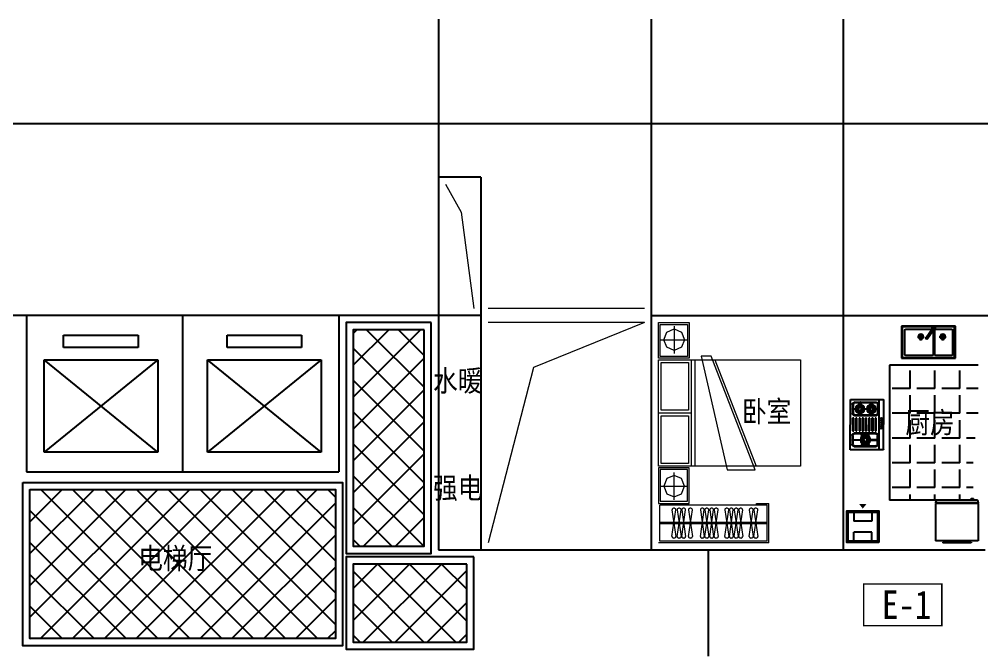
# Model space of a CAD drawing. Extents: x 534658 to 605938, y 505393 to 555793.
# Drawn here: x 564603 to 578153, y 533632 to 542554 of the extents above; entities that cross this region are included whole.
import ezdxf
from ezdxf.enums import TextEntityAlignment as Align

# ---------------------------------------------------------------- set-up
doc = ezdxf.new("R2010")
doc.units = 0
doc.header["$LTSCALE"] = 1000
doc.header["$MEASUREMENT"] = 0
for name, color, linetype in [('0_厨卫', 154, 'Continuous'), ('0_铺地填充', 251, 'Continuous'), ('DOTE', 1, 'Continuous'), ('PUB_TEXT', 7, 'Continuous'), ('STAIR', 2, 'Continuous')]:
    doc.layers.add(name, color=color, linetype=linetype)
doc.layers.add('0_家具', color=31, linetype='Continuous', lineweight=9)
doc.layers.add('0_看线', color=180, linetype='Continuous', lineweight=9)
doc.styles.add('黑体', font='SIMHEI.TTF', dxfattribs={"width": 0.8})
pattern_1 = [(135, (2072942.9, 392994.67), (224.5064, 224.5064), []), (45, (2072942.9, 392994.67), (224.5064, -224.5064), [])]

# ---------------------------------------------------------------- blocks, each defined once
blk = doc.blocks.new('A$C1BE601A8')
for p, q in [((0, 0), (0, 450)), ((0, 450), (757, 450)), ((10, 10), (10, 440)), ((10, 440), (747, 440)), ((273, 408), (56, 408)), ((315, 427), (293, 411)), ((293, 411), (390, 273)), ((412, 288), (315, 427)), ((695, 408), (326, 408)), ((747, 440), (747, 10)), ((757, 450), (757, 0)), ((41, 393), (41, 50)), ((226, 300), (130, 300)), ((178, 248), (178, 348)), ((288, 50), (288, 393)), ((311, 393), (311, 50)), ((534, 300), (438, 300)), ((486, 248), (486, 348)), ((710, 50), (710, 393)), ((757, 0), (0, 0)), ((747, 10), (10, 10)), ((56, 35), (273, 35)), ((326, 35), (695, 35))]:
    blk.add_line(p, q)
for centre, radius in [((178, 300), 36.1), ((178, 300), 27.1), ((486, 300), 36.1), ((486, 300), 27.1)]:
    blk.add_circle(centre, radius)
for centre, radius, start, end in [((56, 393), 15, 90, 180), ((273, 393), 15, 0, 90), ((304, 419), 21.7, 342.6068, 267.3353), ((326, 393), 15, 90, 180), ((695, 393), 15, 0, 90), ((401, 281), 13.3, 214.971, 34.971), ((56, 50), 15, 180, 270), ((273, 50), 15, 270, 0), ((326, 50), 15, 180, 270), ((695, 50), 15, 270, 0)]:
    blk.add_arc(centre, radius, start, end)
blk = doc.blocks.new('ddfdf')
at = {"layer": '0_厨卫'}
for p, q in [((15801, -30110), (15801, -30822)), ((16260, -30111), (15801, -30110)), ((16270, -30121), (16270, -30812)), ((15801, -30822), (16260, -30822))]:
    blk.add_line(p, q, dxfattribs=at)
at = {"layer": '0_厨卫', "color": 251}
for p, q in [((15826, -30314), (15826, -30189)), ((15834, -30314), (15834, -30189)), ((15856, -30159), (16163, -30159)), ((15856, -30167), (16163, -30167)), ((15952, -30159), (15957, -30157)), ((15968, -30208), (15952, -30159)), ((15957, -30157), (15973, -30206)), ((15973, -30206), (15968, -30208)), ((16062, -30157), (16046, -30206)), ((16046, -30206), (16051, -30208)), ((16051, -30208), (16067, -30159)), ((16067, -30159), (16062, -30157)), ((16185, -30189), (16185, -30315)), ((16193, -30189), (16193, -30315)), ((16201, -30822), (16202, -30111)), ((15829, -30248), (15829, -30252)), ((15947, -30248), (15829, -30248)), ((15829, -30252), (15947, -30252)), ((16163, -30337), (15856, -30336)), ((16163, -30345), (15856, -30344)), ((15947, -30252), (15947, -30248)), ((15968, -30295), (15952, -30344)), ((15952, -30344), (15957, -30346)), ((15957, -30346), (15973, -30297)), ((15973, -30297), (15968, -30295)), ((16046, -30297), (16051, -30295)), ((16062, -30346), (16046, -30297)), ((16051, -30295), (16067, -30344)), ((16067, -30344), (16062, -30346)), ((16072, -30252), (16072, -30248)), ((16072, -30248), (16190, -30248)), ((16190, -30253), (16072, -30252)), ((16190, -30248), (16190, -30253)), ((15832, -30556), (15832, -30379)), ((15832, -30379), (15849, -30379)), ((15849, -30379), (15849, -30556)), ((15878, -30556), (15878, -30380)), ((15878, -30380), (15894, -30380)), ((15894, -30380), (15894, -30556)), ((15923, -30556), (15923, -30380)), ((15923, -30380), (15940, -30380)), ((15940, -30380), (15940, -30556)), ((15968, -30556), (15968, -30380)), ((15968, -30380), (15985, -30380)), ((15985, -30380), (15985, -30556)), ((16014, -30556), (16014, -30380)), ((16014, -30380), (16030, -30380)), ((16030, -30380), (16030, -30556)), ((16059, -30556), (16059, -30380)), ((16059, -30380), (16076, -30380)), ((16076, -30380), (16076, -30556)), ((16104, -30556), (16104, -30380)), ((16104, -30380), (16121, -30380)), ((16121, -30380), (16121, -30556)), ((16150, -30556), (16150, -30380)), ((16150, -30380), (16166, -30380)), ((16166, -30380), (16166, -30556)), ((15849, -30556), (15832, -30556)), ((15861, -30594), (16167, -30595)), ((15861, -30602), (16167, -30603)), ((15894, -30556), (15878, -30556)), ((15940, -30556), (15923, -30556)), ((15937, -30595), (15937, -30654)), ((15942, -30595), (15937, -30595)), ((15942, -30654), (15942, -30595)), ((15985, -30556), (15968, -30556)), ((16030, -30556), (16014, -30556)), ((16076, -30556), (16059, -30556)), ((16095, -30595), (16095, -30654)), ((16099, -30595), (16095, -30595)), ((16099, -30654), (16099, -30595)), ((16121, -30556), (16104, -30556)), ((16166, -30556), (16150, -30556)), ((15829, -30682), (15829, -30686)), ((15904, -30682), (15829, -30682)), ((15829, -30686), (15904, -30686)), ((15831, -30750), (15831, -30624)), ((15839, -30750), (15839, -30624)), ((15904, -30686), (15904, -30682)), ((15937, -30654), (15942, -30654)), ((15937, -30780), (15937, -30720)), ((15937, -30720), (15942, -30720)), ((15942, -30720), (15942, -30780)), ((15968, -30684), (15968, -30688)), ((16063, -30684), (15968, -30684)), ((15968, -30688), (16063, -30688)), ((16063, -30688), (16063, -30684)), ((16095, -30654), (16099, -30654)), ((16095, -30780), (16095, -30720)), ((16095, -30720), (16099, -30720)), ((16099, -30720), (16099, -30780)), ((16126, -30690), (16126, -30685)), ((16126, -30685), (16199, -30685)), ((16199, -30690), (16126, -30690)), ((16189, -30625), (16189, -30750)), ((16197, -30625), (16197, -30750)), ((16199, -30685), (16199, -30690)), ((16167, -30772), (15861, -30772)), ((16167, -30780), (15861, -30780)), ((15942, -30780), (15937, -30780)), ((16099, -30780), (16095, -30780))]:
    blk.add_line(p, q, dxfattribs=at)
for centre, radius in [((16013, -30253), 70.1), ((16013, -30253), 47.3), ((16013, -30253), 41.8), ((16013, -30253), 25.3), ((16235, -30426), 16.2), ((16240, -30485), 16.2), ((15936, -30685), 63.7), ((16238, -30542), 16.2), ((15936, -30685), 43), ((15936, -30685), 38), ((15936, -30685), 23), ((16096, -30687), 63.7), ((16096, -30687), 43), ((16096, -30687), 38), ((16096, -30687), 23)]:
    blk.add_circle(centre, radius, dxfattribs=at)
for centre, radius, start, end in [((15856, -30189), 30, 89.961, 179.961), ((15856, -30189), 22, 89.961, 179.961), ((16163, -30189), 30, 359.961, 89.961), ((16163, -30189), 22, 359.961, 89.961), ((15856, -30314), 30, 179.961, 269.961), ((15856, -30314), 22, 179.961, 269.961), ((16163, -30315), 30, 269.961, 359.961), ((16163, -30315), 22, 269.961, 359.961), ((15861, -30624), 30, 89.961, 179.961), ((15861, -30624), 22, 89.961, 179.961), ((16167, -30625), 30, 359.961, 89.961), ((16167, -30625), 22, 359.961, 89.961), ((15861, -30750), 30, 179.961, 269.961), ((15861, -30750), 22, 179.961, 269.961), ((16167, -30750), 30, 269.961, 359.961), ((16167, -30750), 22, 269.961, 359.961)]:
    blk.add_arc(centre, radius, start, end, dxfattribs=at)
at = {"layer": '0_厨卫'}
for centre, start, end in [((16260, -30121), 0, 89.961), ((16260, -30812), 269.961, 0)]:
    blk.add_arc(centre, 10, start, end, dxfattribs=at)
blk = doc.blocks.new('A$C31C75FCC')
at = {"layer": '0_厨卫'}
for p, q in [((162, 500), (289, 500)), ((289, 250), (289, 500)), ((445, 248), (445, 502)), ((572, 502), (445, 502)), ((162, 250), (289, 250)), ((572, 248), (445, 248))]:
    blk.add_line(p, q, dxfattribs=at)
for points in [[(592, 150), (592, 600), (142, 600), (142, 150)], [(592, 150), (592, 600), (142, 600), (142, 150)], [(572, 170), (572, 580), (162, 580), (162, 170)], [(572, 170), (572, 580), (162, 580), (162, 170)]]:
    blk.add_lwpolyline(points, close=True, dxfattribs=at)
blk.add_lwpolyline([(50, 375, 100, 0, 0), (112, 375, 0, 0, 0)], format="xyseb", dxfattribs=at)
blk.add_lwpolyline([(50, 375, 100, 0, 0), (112, 375, 0, 0, 0)], format="xyseb", dxfattribs=at)
blk = doc.blocks.new('A$C2C511B21')
at = {"layer": '0_厨卫'}
for p, q in [((0, 649), (0, 685)), ((22, 685), (0, 685)), ((22, 718), (22, 182)), ((53, 750), (62, 750)), ((62, 750), (62, 150)), ((62, 744), (72, 744)), ((72, 750), (597, 750)), ((72, 750), (72, 150)), ((597, 750), (597, 150)), ((22, 649), (0, 649)), ((613, 650), (613, 252)), ((613, 650), (623, 650)), ((623, 650), (623, 252)), ((53, 150), (62, 150)), ((62, 156), (72, 156)), ((72, 150), (597, 150)), ((613, 252), (623, 252))]:
    blk.add_line(p, q, dxfattribs=at)
for centre, start, end in [((53, 718), 90, 180), ((53, 182), 180, 270)]:
    blk.add_arc(centre, 31.5, start, end, dxfattribs=at)
blk = doc.blocks.new('2362663456')
at = {"layer": '0_家具'}
for p, q in [((-549119, -221794), (-549222, -221839)), ((-549119, -221753), (-549119, -222138)), ((-549015, -221839), (-549119, -221794)), ((-548932, -221946), (-549305, -221946)), ((-549222, -221839), (-549265, -221946)), ((-549265, -221946), (-549222, -222053)), ((-548972, -221946), (-549015, -221839)), ((-549015, -222053), (-548972, -221946)), ((-549222, -222053), (-549119, -222097)), ((-549119, -222097), (-549015, -222053)), ((-549868, -222176), (-550261, -222176)), ((-550261, -222176), (-549639, -223778)), ((-549499, -223778), (-549868, -222176)), ((-550900, -222227), (-548900, -222227)), ((-550900, -223727), (-550900, -222227)), ((-549690, -223727), (-550274, -222227)), ((-549410, -223727), (-549410, -222227)), ((-549360, -223727), (-549360, -222227)), ((-549321, -222265), (-548938, -222265)), ((-549321, -222939), (-549321, -222265)), ((-548938, -222265), (-548938, -222939)), ((-548900, -222227), (-548900, -223727)), ((-548900, -222977), (-549360, -222977)), ((-548938, -222939), (-549321, -222939)), ((-549321, -223015), (-548938, -223015)), ((-549321, -223689), (-549321, -223015)), ((-548938, -223015), (-548938, -223689)), ((-548938, -223689), (-549321, -223689)), ((-548900, -223727), (-550900, -223727)), ((-549639, -223778), (-549499, -223778)), ((-549119, -224202), (-549119, -223816)), ((-549265, -224009), (-549222, -223902)), ((-549222, -223902), (-549119, -223858)), ((-549119, -223858), (-549015, -223902)), ((-549015, -223902), (-548972, -224009)), ((-548932, -224009), (-549305, -224009)), ((-549222, -224116), (-549265, -224009)), ((-549119, -224160), (-549222, -224116)), ((-549015, -224116), (-549119, -224160)), ((-548972, -224009), (-549015, -224116))]:
    blk.add_line(p, q, dxfattribs=at)
for points in [[(-549306, -222204), (-548900, -222204), (-548900, -221704), (-549332, -221704), (-549332, -222204)], [(-549306, -223751), (-548900, -223751), (-548900, -224251), (-549332, -224251), (-549332, -223751)]]:
    blk.add_lwpolyline(points, close=True, dxfattribs=at)
at = {"layer": '0_家具', "color": 8}
for points in [[(-549306, -222181), (-548924, -222181), (-548924, -221734), (-549306, -221734)], [(-549306, -223774), (-548924, -223774), (-548924, -224221), (-549306, -224221)]]:
    blk.add_lwpolyline(points, close=True, dxfattribs=at)

msp = doc.modelspace()

# ---------------------------------------------------------------- hatches: boundary and pattern name
at = {"layer": '0_铺地填充'}
h = msp.add_hatch(dxfattribs=at)
h.set_pattern_fill('NET', color=256, scale=100, angle=45, style=0)
h.set_pattern_definition(pattern_1)
h.paths.add_polyline_path([(570303, 538182), (569303, 538182), (569303, 535132), (570303, 535132)])
h = msp.add_hatch(dxfattribs=at)
h.set_pattern_fill('ANGLE', color=256, scale=100, style=0)
h.set_pattern_definition([(180, (2938772.66, 913845.94), (0, 349.25), [254, -95.25]), (90, (2938772.66, 913845.94), (349.25, 2e-14), [254, -95.25])])
h.paths.add_polyline_path([(576853, 535782), (577527, 535782, -0.059376), (577534, 535783), (578002, 535783), (578002, 535805), (578033, 535805), (578033, 536441), (578061, 536441), (578061, 536998), (578103, 536998), (578103, 537182), (578103, 537682), (576853, 537682)])
h.paths.add_polyline_path([(576957, 536584), (577890, 536584), (577890, 537172), (576957, 537172)], flags=24)
h = msp.add_hatch(dxfattribs=at)
h.set_pattern_fill('NET', color=256, scale=100, angle=45, style=0)
h.set_pattern_definition([(45, (-939137.5, 392994.67), (-224.5064, 224.5064), []), (135, (-939137.5, 392994.67), (-224.5064, -224.5064), [])])
h.paths.add_polyline_path([(569053, 535932), (564753, 535932), (564753, 533832), (569053, 533832)])
h.paths.add_polyline_path([(566147, 534672), (567451, 534672), (567451, 535265), (566147, 535265)], flags=24)
h = msp.add_hatch(dxfattribs=at)
h.set_pattern_fill('NET', color=256, scale=100, angle=45, style=0)
h.set_pattern_definition(pattern_1)
h.paths.add_polyline_path([(570903, 534882), (569303, 534882), (569303, 533782), (570903, 533782)])

# ---------------------------------------------------------------- linework, layer by layer
at = {"layer": '0_厨卫'}
for p, q in [((578103, 537682), (576853, 537682)), ((576853, 537682), (576853, 535782)), ((577527, 535782), (576853, 535782))]:
    msp.add_line(p, q, dxfattribs=at)
at = {"layer": '0_家具'}
for p, q in [((573603, 535732), (573758, 535732)), ((573623, 535202), (573623, 535712)), ((575133, 535712), (573623, 535712)), ((573758, 535712), (573758, 535732)), ((574983, 535712), (574983, 535732)), ((574983, 535732), (575153, 535732)), ((575133, 535202), (575133, 535712)), ((575153, 535182), (575153, 535732)), ((575153, 535182), (573603, 535182)), ((575133, 535202), (573623, 535202))]:
    msp.add_line(p, q, dxfattribs=at)
at = {"layer": '0_家具', "color": 8}
for p, q in [((573792, 535645), (573846, 535270)), ((573792, 535270), (573846, 535645)), ((573826, 535667), (573812, 535667)), ((573866, 535645), (573920, 535270)), ((573866, 535270), (573920, 535645)), ((573900, 535667), (573886, 535667)), ((573930, 535645), (573984, 535270)), ((573930, 535270), (573984, 535645)), ((573964, 535667), (573950, 535667)), ((574025, 535645), (574079, 535270)), ((574025, 535270), (574079, 535645)), ((574059, 535667), (574045, 535667)), ((574191, 535645), (574245, 535270)), ((574191, 535270), (574245, 535645)), ((574225, 535667), (574211, 535667)), ((574255, 535645), (574309, 535270)), ((574255, 535270), (574309, 535645)), ((574289, 535667), (574275, 535667)), ((574323, 535645), (574377, 535270)), ((574323, 535270), (574377, 535645)), ((574357, 535667), (574343, 535667)), ((574388, 535645), (574441, 535270)), ((574388, 535270), (574441, 535645)), ((574422, 535667), (574407, 535667)), ((574537, 535645), (574591, 535270)), ((574537, 535270), (574591, 535645)), ((574571, 535667), (574556, 535667)), ((574601, 535645), (574655, 535270)), ((574601, 535270), (574655, 535645)), ((574635, 535667), (574621, 535667)), ((574669, 535645), (574723, 535270)), ((574669, 535270), (574723, 535645)), ((574703, 535667), (574689, 535667)), ((574733, 535645), (574787, 535270)), ((574733, 535270), (574787, 535645)), ((574767, 535667), (574753, 535667)), ((574880, 535645), (574934, 535270)), ((574880, 535270), (574934, 535645)), ((574914, 535667), (574900, 535667)), ((574945, 535645), (574999, 535270)), ((574945, 535270), (574999, 535645)), ((574979, 535667), (574964, 535667)), ((575133, 535467), (573623, 535467)), ((575133, 535447), (573623, 535447)), ((573826, 535247), (573812, 535247)), ((573900, 535247), (573886, 535247)), ((573964, 535247), (573950, 535247)), ((574059, 535247), (574045, 535247)), ((574225, 535247), (574211, 535247)), ((574289, 535247), (574275, 535247)), ((574357, 535247), (574343, 535247)), ((574422, 535247), (574407, 535247)), ((574571, 535247), (574556, 535247)), ((574635, 535247), (574621, 535247)), ((574703, 535247), (574689, 535247)), ((574767, 535247), (574753, 535247)), ((574914, 535247), (574900, 535247)), ((574979, 535247), (574964, 535247))]:
    msp.add_line(p, q, dxfattribs=at)
for centre, start, end in [((573812, 535647), 90, 187.5946), ((573826, 535647), 352.4054, 90), ((573886, 535647), 90, 187.5946), ((573900, 535647), 352.4054, 90), ((573950, 535647), 90, 187.5946), ((573964, 535647), 352.4054, 90), ((574045, 535647), 90, 187.5946), ((574059, 535647), 352.4054, 90), ((574211, 535647), 90, 187.5946), ((574225, 535647), 352.4054, 90), ((574275, 535647), 90, 187.5946), ((574289, 535647), 352.4054, 90), ((574343, 535647), 90, 187.5946), ((574357, 535647), 352.4054, 90), ((574407, 535647), 90, 187.5946), ((574422, 535647), 352.4054, 90), ((574556, 535647), 90, 187.5946), ((574571, 535647), 352.4054, 90), ((574621, 535647), 90, 187.5946), ((574635, 535647), 352.4054, 90), ((574689, 535647), 90, 187.5946), ((574703, 535647), 352.4054, 90), ((574753, 535647), 90, 187.5946), ((574767, 535647), 352.4054, 90), ((574900, 535647), 90, 187.5946), ((574914, 535647), 352.4054, 90), ((574964, 535647), 90, 187.5946), ((574979, 535647), 352.4054, 90), ((573812, 535267), 172.4054, 270), ((573826, 535267), 270, 7.5946), ((573886, 535267), 172.4054, 270), ((573900, 535267), 270, 7.5946), ((573950, 535267), 172.4054, 270), ((573964, 535267), 270, 7.5946), ((574045, 535267), 172.4054, 270), ((574059, 535267), 270, 7.5946), ((574211, 535267), 172.4054, 270), ((574225, 535267), 270, 7.5946), ((574275, 535267), 172.4054, 270), ((574289, 535267), 270, 7.5946), ((574343, 535267), 172.4054, 270), ((574357, 535267), 270, 7.5946), ((574407, 535267), 172.4054, 270), ((574422, 535267), 270, 7.5946), ((574556, 535267), 172.4054, 270), ((574571, 535267), 270, 7.5946), ((574621, 535267), 172.4054, 270), ((574635, 535267), 270, 7.5946), ((574689, 535267), 172.4054, 270), ((574703, 535267), 270, 7.5946), ((574753, 535267), 172.4054, 270), ((574767, 535267), 270, 7.5946), ((574900, 535267), 172.4054, 270), ((574914, 535267), 270, 7.5946), ((574964, 535267), 172.4054, 270), ((574979, 535267), 270, 7.5946)]:
    msp.add_arc(centre, 20, start, end, dxfattribs=at)
at = {"layer": '0_看线'}
for p, q in [((573403, 538482), (571203, 538482)), ((573403, 538282), (571203, 538282))]:
    msp.add_line(p, q, dxfattribs=at)
for points in [[(570603, 540232), (570822, 539837), (571003, 538482)], [(573403, 538282), (571844, 537650), (571203, 535182)]]:
    msp.add_lwpolyline(points, dxfattribs=at)
at = {"layer": '0_铺地填充'}
for points in [[(570403, 538282), (569203, 538282), (569203, 535032), (570403, 535032)], [(570303, 538182), (569303, 538182), (569303, 535132), (570303, 535132)], [(564653, 536032), (569153, 536032), (569153, 533732), (564653, 533732)], [(564753, 535932), (569053, 535932), (569053, 533832), (564753, 533832)], [(571003, 534982), (569203, 534982), (569203, 533682), (571003, 533682)], [(570903, 534882), (569303, 534882), (569303, 533782), (570903, 533782)]]:
    msp.add_lwpolyline(points, close=True, dxfattribs=at)
at = {"layer": 'DOTE'}
for p, q in [((570503, 542554), (570503, 535082)), ((573503, 535082), (573503, 542553)), ((576203, 542553), (576203, 535082)), ((587637, 541082), (548134, 541082)), ((571103, 540332), (570503, 540332)), ((571103, 540332), (571103, 535082)), ((571103, 538382), (548134, 538382)), ((564703, 538382), (564703, 536182)), ((566903, 538382), (566903, 536182)), ((569103, 538382), (569103, 536182)), ((573503, 538382), (587637, 538382)), ((564703, 536182), (569103, 536182)), ((570503, 535082), (578203, 535082)), ((574303, 535082), (574303, 533582))]:
    msp.add_line(p, q, dxfattribs=at)
at = {"layer": 'PUB_TEXT', "color": 0, "linetype": 'Continuous', "const_width": 20}
msp.add_lwpolyline([(577591, 534602), (576489, 534602), (576489, 534015), (577591, 534015)], close=True, dxfattribs=at)
at = {"layer": 'STAIR'}
for p, q in [((565228, 537932), (565228, 538107)), ((565228, 538107), (566278, 538107)), ((566278, 538107), (566278, 537932)), ((567528, 537932), (567528, 538107)), ((567528, 538107), (568578, 538107)), ((568578, 538107), (568578, 537932)), ((566278, 537932), (565228, 537932)), ((568578, 537932), (567528, 537932)), ((564953, 536457), (564953, 537757)), ((564953, 537757), (566553, 537757)), ((566553, 537757), (564953, 536457)), ((566553, 536457), (564953, 537757)), ((566553, 537757), (566553, 536457)), ((567253, 536457), (567253, 537757)), ((567253, 537757), (568853, 537757)), ((568853, 537757), (567253, 536457)), ((568853, 536457), (567253, 537757)), ((568853, 537757), (568853, 536457)), ((566553, 536457), (564953, 536457)), ((568853, 536457), (567253, 536457))]:
    msp.add_line(p, q, dxfattribs=at)

# ---------------------------------------------------------------- block references
at = {"layer": '0_厨卫', "xscale": -1}
msp.add_blockref('A$C1BE601A8', (577781, 537782), dxfattribs=at)
for name, p, rotation in [('ddfdf', (560481, 506390), 179.9610390771874), ('A$C31C75FCC', (576853, 535775), 90)]:
    msp.add_blockref(name, p, dxfattribs=dict(at, rotation=rotation))
at = {"layer": '0_厨卫', "rotation": 270}
msp.add_blockref('A$C2C511B21', (577353, 535805), dxfattribs=at)
at = {"layer": '0_家具', "rotation": 180}
msp.add_blockref('2362663456', (24703, 314032), dxfattribs=at)

# ---------------------------------------------------------------- texts
at = {"layer": 'PUB_TEXT', "color": 0, "linetype": 'Continuous', "style": '黑体', "width": 0.85}
for s, p in [('水暖', (570776, 537313)), ('强电', (570776, 535804)), ('电梯厅', (566799, 534813))]:
    msp.add_text(s, height=300, rotation=360, dxfattribs=at).set_placement(p, align=Align.CENTER)
msp.add_text('卧室', height=300, dxfattribs=at).set_placement((574776, 536881))
for s, height, p in [('厨房', 300, (577424, 536725)), ('E-1', 400, (577095, 534110))]:
    msp.add_text(s, height=height, dxfattribs=at).set_placement(p, align=Align.CENTER)

doc.saveas('drawing.dxf')
